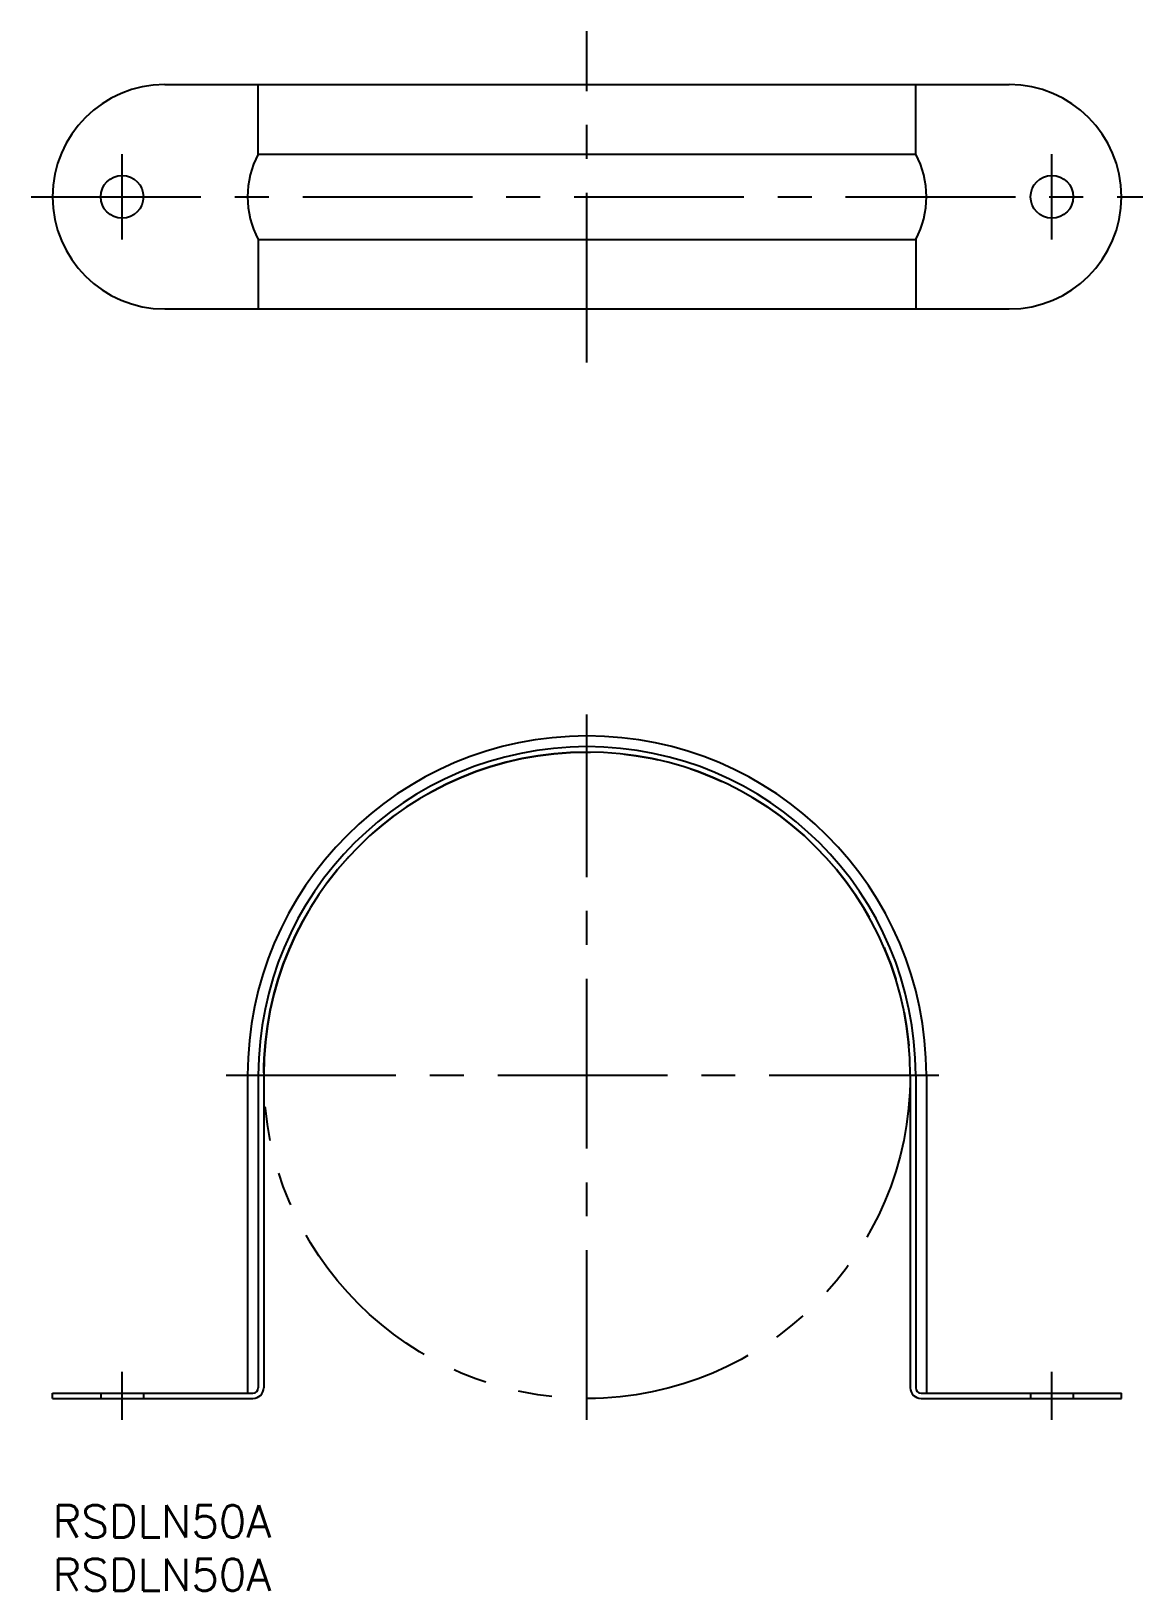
# Model space of a CAD drawing. Extents: x -2 to 102, y -8 to 138.
import ezdxf

# ---------------------------------------------------------------- set-up
doc = ezdxf.new("R2010")
doc.units = 0
doc.header["$LTSCALE"] = 0.5
for name, pattern in [('CENTER', [50.8, 31.75, -6.35, 6.35, -6.35]), ('DASHED', [19.05, 12.7, -6.35]), ('PHANTOM', [63.5, 31.75, -6.35, 6.35, -6.35, 6.35, -6.35])]:
    doc.linetypes.add(name, pattern=pattern)
for name, color, linetype in [('MSM_CENTER', 1, 'CENTER'), ('MSM_CONTINUOUS', 7, 'CONTINUOUS'), ('MSM_DASHED', 4, 'DASHED'), ('MSM_IMAGINARY', 6, 'PHANTOM'), ('MSM_PART_NUMBER', 7, 'CONTINUOUS')]:
    doc.layers.add(name, color=color, linetype=linetype)
doc.styles.get("Standard").update_dxf_attribs({"font": 'txt.shx', "height": 3, "bigfont": 'bigfont.shx'})

# ---------------------------------------------------------------- blocks, each defined once
blk = doc.blocks.new('*U3')
at = {"layer": 'MSM_PART_NUMBER'}
blk.add_text('RSDLN50A', height=3, dxfattribs=at).set_placement((0, -3))
blk = doc.blocks.new('*U4')
at = {"layer": 'MSM_PART_NUMBER'}
blk.add_text('RSDLN50A', height=3, dxfattribs=at).set_placement((0, -8))

msp = doc.modelspace()

# ---------------------------------------------------------------- linework, layer by layer
at = {"layer": 'MSM_CENTER'}
for p, q in [((50, 106.96), (50, 137.96)), ((6.5, 118.46), (6.5, 126.46)), ((93.5, 118.46), (93.5, 126.46)), ((-2, 122.46), (102, 122.46)), ((50, 8), (50, 74)), ((16.25, 40.25), (83.75, 40.25)), ((6.5, 8), (6.5, 12.5)), ((93.5, 8), (93.5, 12.5))]:
    msp.add_line(p, q, dxfattribs=at)
at = {"layer": 'MSM_CONTINUOUS'}
for p, q in [((10.5, 132.96), (89.5, 132.96)), ((19.25, 126.46), (19.25, 132.96)), ((80.75, 126.46), (80.75, 132.96)), ((19.25, 126.46), (80.75, 126.46)), ((19.25, 118.46), (19.25, 111.96)), ((19.25, 118.46), (80.75, 118.46)), ((80.75, 118.46), (80.75, 111.96)), ((10.5, 111.96), (89.5, 111.96)), ((18.25, 40.25), (18.25, 10.5)), ((19.25, 40.25), (19.25, 11)), ((19.75, 40.25), (19.75, 11)), ((80.25, 40.25), (80.25, 11)), ((80.75, 40.25), (80.75, 11)), ((81.75, 40.25), (81.75, 10.5)), ((0, 10.5), (18.75, 10.5)), ((0, 10), (0, 10.5)), ((81.25, 10.5), (100, 10.5)), ((100, 10), (100, 10.5)), ((0, 10), (18.75, 10)), ((81.25, 10), (100, 10))]:
    msp.add_line(p, q, dxfattribs=at)
for centre in [(6.5, 122.46), (93.5, 122.46)]:
    msp.add_circle(centre, 2, dxfattribs=at)
for centre, radius, start, end in [((10.5, 122.46), 10.5, 90, 270), ((89.5, 122.46), 10.5, 270, 90), ((26.75, 122.46), 8.5, 151.9275, 208.0725), ((73.25, 122.46), 8.5, 331.9275, 28.0725), ((50, 40.25), 31.75, 0, 180), ((50, 40.25), 30.75, 0, 180), ((50, 40.25), 30.25, 0, 180), ((18.75, 11), 0.5, 270, 0), ((18.75, 11), 1, 270, 0), ((81.25, 11), 1, 180, 270), ((81.25, 11), 0.5, 180, 270)]:
    msp.add_arc(centre, radius, start, end, dxfattribs=at)
at = {"layer": 'MSM_DASHED'}
for p, q in [((4.5, 10.5), (4.5, 10)), ((8.5, 10.5), (8.5, 10)), ((91.5, 10.5), (91.5, 10)), ((95.5, 10.5), (95.5, 10))]:
    msp.add_line(p, q, dxfattribs=at)
at = {"layer": 'MSM_IMAGINARY'}
msp.add_circle((50, 40.25), 30.25, dxfattribs=at)

# ---------------------------------------------------------------- block references
at = {"layer": 'MSM_CONTINUOUS'}
for name in ['*U3', '*U4']:
    msp.add_blockref(name, (0, 0), dxfattribs=at)

doc.saveas('drawing.dxf')
